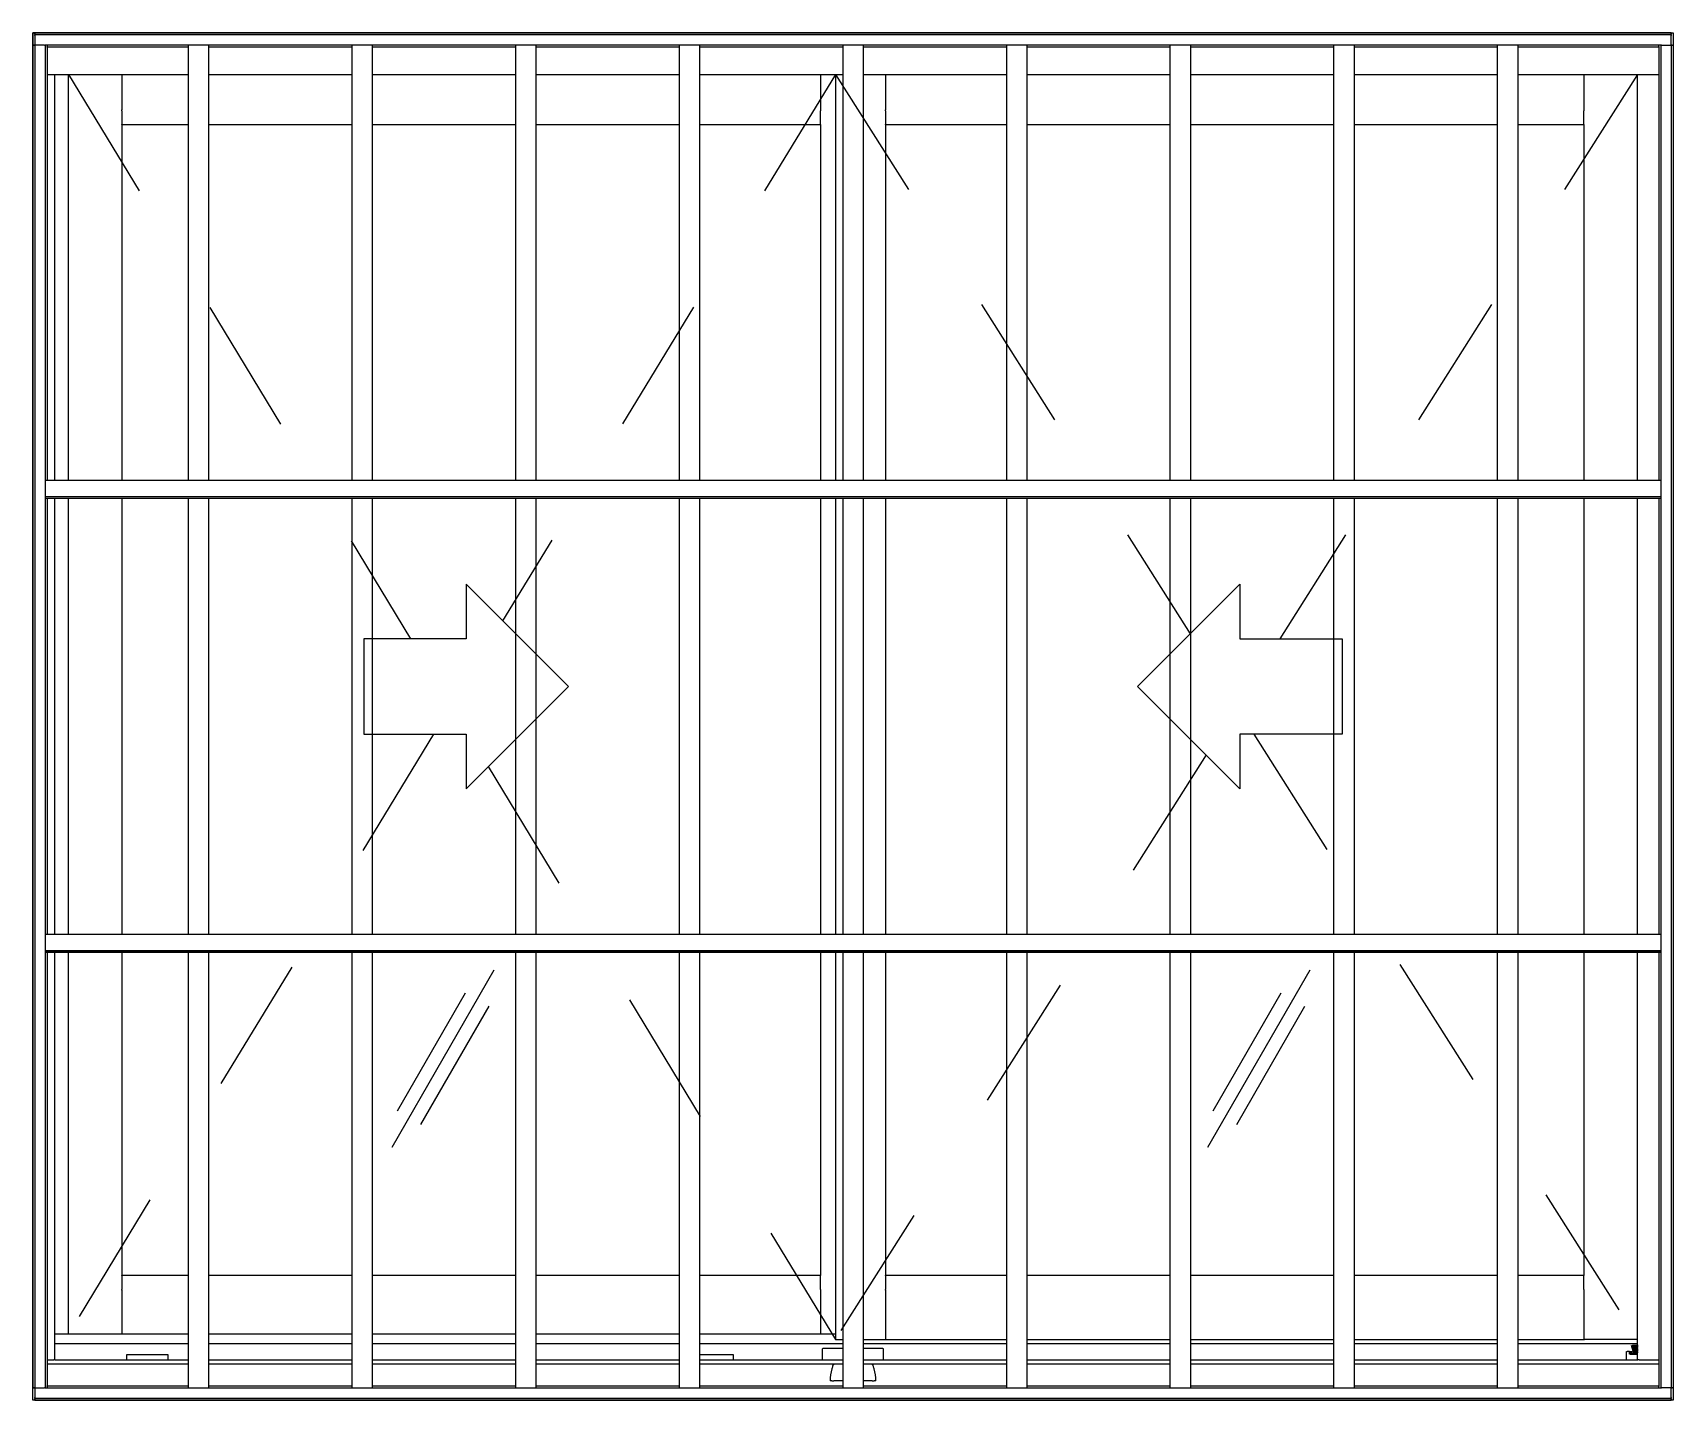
# Model space of a CAD drawing. Header units: millimetres. Extents: x 210.38 to 211.58, y 1053.96 to 1054.96.
import ezdxf

# ---------------------------------------------------------------- set-up
doc = ezdxf.new("R2010")
doc.units = ezdxf.units.MM
doc.header["$LTSCALE"] = 0.5
doc.linetypes.add('HIDDEN2', pattern=[0.1875, 0.125, -0.0625])
doc.layers.add('Gravia_Janelas', color=1, linetype='Continuous')
doc.layers.add('Gravia_Janelas_hidden2', color=1, linetype='HIDDEN2')

msp = doc.modelspace()

# ---------------------------------------------------------------- linework, layer by layer
at = {"layer": 'Gravia_Janelas'}
for p, q in [((211.5823, 1054.9594), (210.3808, 1054.9594)), ((210.3808, 1054.9594), (210.3808, 1053.9655)), ((210.3823, 1054.9593), (210.3823, 1054.9594)), ((210.3823, 1054.9593), (210.3823, 1054.9586)), ((211.5823, 1054.9594), (211.5823, 1054.9593)), ((211.5823, 1054.9586), (211.5823, 1054.9593)), ((210.3808, 1054.9503), (210.381, 1054.9503)), ((210.3816, 1054.9503), (210.381, 1054.9503)), ((210.3816, 1054.9503), (210.3819, 1054.9503)), ((210.3823, 1054.9503), (210.3819, 1054.9503)), ((210.3823, 1054.9583), (210.3823, 1054.9586)), ((210.3823, 1054.9583), (210.3823, 1054.9579)), ((210.3823, 1054.9575), (210.3823, 1054.9579)), ((211.5823, 1054.9579), (210.3823, 1054.9579)), ((210.3823, 1054.9575), (210.3823, 1054.9508)), ((210.3823, 1054.9503), (210.3823, 1054.9508)), ((210.3823, 1054.9503), (210.3823, 1053.9655)), ((210.3823, 1054.9503), (210.3827, 1054.9503)), ((210.3894, 1054.9503), (210.3827, 1054.9503)), ((210.3894, 1054.9503), (210.3899, 1054.9503)), ((211.5747, 1054.9503), (210.3899, 1054.9503)), ((210.3899, 1054.9503), (210.3899, 1053.9655)), ((210.3913, 1054.9503), (210.3913, 1054.9493)), ((210.3913, 1054.9489), (210.3913, 1054.9493)), ((210.4948, 1054.9489), (210.3913, 1054.9489)), ((210.3913, 1054.9489), (210.3913, 1054.6309)), ((210.4948, 1054.9503), (210.4948, 1054.6309)), ((210.5098, 1054.9503), (210.5098, 1054.6309)), ((210.6148, 1054.9489), (210.5098, 1054.9489)), ((210.6148, 1054.9503), (210.6148, 1054.6309)), ((210.6298, 1054.9503), (210.6298, 1054.6309)), ((210.7348, 1054.9489), (210.6298, 1054.9489)), ((210.7348, 1054.9503), (210.7348, 1054.6309)), ((210.7498, 1054.9503), (210.7498, 1054.6309)), ((210.8548, 1054.9489), (210.7498, 1054.9489)), ((210.8548, 1054.9503), (210.8548, 1054.6309)), ((210.8698, 1054.9503), (210.8698, 1054.6309)), ((210.9748, 1054.9489), (210.8698, 1054.9489)), ((210.9748, 1054.9503), (210.9748, 1054.6309)), ((210.9898, 1054.9503), (210.9898, 1054.6309)), ((211.0948, 1054.9489), (210.9898, 1054.9489)), ((211.0948, 1054.9503), (211.0948, 1054.6309)), ((211.1098, 1054.9503), (211.1098, 1054.6309)), ((211.2148, 1054.9489), (211.1098, 1054.9489)), ((211.2148, 1054.9503), (211.2148, 1054.6309)), ((211.2298, 1054.9503), (211.2298, 1054.6309)), ((211.3348, 1054.9489), (211.2298, 1054.9489)), ((211.3348, 1054.9503), (211.3348, 1054.6309)), ((211.3498, 1054.9503), (211.3498, 1054.6309)), ((211.4548, 1054.9489), (211.3498, 1054.9489)), ((211.4548, 1054.9503), (211.4548, 1054.6309)), ((211.4698, 1054.9503), (211.4698, 1054.6309)), ((211.5733, 1054.9489), (211.4698, 1054.9489)), ((211.5733, 1054.9493), (211.5733, 1054.9503)), ((211.5733, 1054.9493), (211.5733, 1054.9489)), ((211.5733, 1054.9489), (211.5733, 1054.6309)), ((211.5747, 1054.9503), (211.5747, 1053.9655)), ((211.5752, 1054.9503), (211.5747, 1054.9503)), ((211.5752, 1054.9503), (211.5819, 1054.9503)), ((211.5823, 1054.9503), (211.5819, 1054.9503)), ((211.5823, 1054.9586), (211.5823, 1054.9583)), ((211.5823, 1054.9579), (211.5823, 1054.9583)), ((211.5823, 1054.9579), (211.5823, 1054.9575)), ((211.5823, 1054.9508), (211.5823, 1054.9575)), ((211.5823, 1054.9508), (211.5823, 1054.9503)), ((211.5823, 1054.9503), (211.5823, 1053.9655)), ((211.5823, 1054.9503), (211.5828, 1054.9503)), ((211.5831, 1054.9503), (211.5828, 1054.9503)), ((211.5831, 1054.9503), (211.5837, 1054.9503)), ((211.5838, 1054.9503), (211.5837, 1054.9503)), ((211.5838, 1054.9503), (211.5838, 1053.9655)), ((210.3913, 1054.9289), (210.4948, 1054.9289)), ((210.3969, 1054.6309), (210.3969, 1054.9289)), ((210.4069, 1054.6309), (210.4069, 1054.9289)), ((210.4462, 1054.9289), (210.4462, 1054.9028)), ((210.5098, 1054.9289), (210.6148, 1054.9289)), ((210.6298, 1054.9289), (210.7348, 1054.9289)), ((210.7498, 1054.9289), (210.8548, 1054.9289)), ((210.8698, 1054.9289), (210.9748, 1054.9289)), ((210.9584, 1054.9289), (210.9584, 1054.9028)), ((210.9694, 1054.9289), (210.9694, 1054.6309)), ((210.9898, 1054.9289), (211.0948, 1054.9289)), ((211.0062, 1054.9289), (211.0062, 1054.9028)), ((211.1098, 1054.9289), (211.2148, 1054.9289)), ((211.2298, 1054.9289), (211.3348, 1054.9289)), ((211.3498, 1054.9289), (211.4548, 1054.9289)), ((211.4698, 1054.9289), (211.5733, 1054.9289)), ((211.5184, 1054.9289), (211.5184, 1054.9028)), ((211.5577, 1054.6309), (211.5577, 1054.9289)), ((210.4462, 1054.9021), (210.4462, 1054.9028)), ((210.4462, 1054.9021), (210.4462, 1054.8921)), ((210.9584, 1054.9028), (210.9584, 1054.9021)), ((210.9584, 1054.8921), (210.9584, 1054.9021)), ((211.0062, 1054.9021), (211.0062, 1054.9028)), ((211.0062, 1054.9021), (211.0062, 1054.8921)), ((211.5184, 1054.9028), (211.5184, 1054.9021)), ((211.5184, 1054.8921), (211.5184, 1054.9021)), ((210.4462, 1054.8918), (210.4462, 1054.8921)), ((210.4462, 1054.8918), (210.4462, 1054.6309)), ((210.4948, 1054.8918), (210.4462, 1054.8918)), ((210.6148, 1054.8918), (210.5098, 1054.8918)), ((210.7348, 1054.8918), (210.6298, 1054.8918)), ((210.8548, 1054.8918), (210.7498, 1054.8918)), ((210.9584, 1054.8918), (210.8698, 1054.8918)), ((210.9584, 1054.8921), (210.9584, 1054.8918)), ((210.9584, 1054.8918), (210.9584, 1054.6309)), ((211.0062, 1054.8918), (211.0062, 1054.8921)), ((211.0948, 1054.8918), (211.0062, 1054.8918)), ((211.0062, 1054.8918), (211.0062, 1054.6309)), ((211.2148, 1054.8918), (211.1098, 1054.8918)), ((211.3348, 1054.8918), (211.2298, 1054.8918)), ((211.4548, 1054.8918), (211.3498, 1054.8918)), ((211.5184, 1054.8918), (211.4698, 1054.8918)), ((211.5184, 1054.8921), (211.5184, 1054.8918)), ((211.5184, 1054.8918), (211.5184, 1054.6309)), ((211.5747, 1054.6309), (210.3899, 1054.6309)), ((211.5747, 1054.6189), (210.3899, 1054.6189)), ((211.5747, 1054.6189), (210.3899, 1054.6189)), ((211.5747, 1054.6177), (210.3899, 1054.6177)), ((210.3913, 1054.6177), (210.3913, 1054.2981)), ((210.3969, 1054.2981), (210.3969, 1054.6177)), ((210.4069, 1054.2981), (210.4069, 1054.6177)), ((210.4462, 1054.6177), (210.4462, 1054.2981)), ((210.4948, 1054.6177), (210.4948, 1054.2981)), ((210.5098, 1054.6177), (210.5098, 1054.2981)), ((210.6148, 1054.6177), (210.6148, 1054.2981)), ((210.6298, 1054.6177), (210.6298, 1054.2981)), ((210.7348, 1054.6177), (210.7348, 1054.2981)), ((210.7498, 1054.6177), (210.7498, 1054.2981)), ((210.8548, 1054.6177), (210.8548, 1054.2981)), ((210.8698, 1054.6177), (210.8698, 1054.2981)), ((210.9584, 1054.6177), (210.9584, 1054.2981)), ((210.9694, 1054.6177), (210.9694, 1054.2981)), ((210.9748, 1054.6177), (210.9748, 1054.2981)), ((210.9898, 1054.6177), (210.9898, 1054.2981)), ((211.0062, 1054.6177), (211.0062, 1054.2981)), ((211.0948, 1054.6177), (211.0948, 1054.2981)), ((211.1098, 1054.6177), (211.1098, 1054.2981)), ((211.2148, 1054.6177), (211.2148, 1054.2981)), ((211.2298, 1054.6177), (211.2298, 1054.2981)), ((211.3348, 1054.6177), (211.3348, 1054.2981)), ((211.3498, 1054.6177), (211.3498, 1054.2981)), ((211.4548, 1054.6177), (211.4548, 1054.2981)), ((211.4698, 1054.6177), (211.4698, 1054.2981)), ((211.5184, 1054.6177), (211.5184, 1054.2981)), ((211.5577, 1054.2981), (211.5577, 1054.6177)), ((211.5733, 1054.6177), (211.5733, 1054.2981)), ((211.5747, 1054.2981), (210.3899, 1054.2981)), ((211.5747, 1054.2861), (210.3899, 1054.2861)), ((210.3899, 1054.2861), (211.5747, 1054.2861)), ((210.3899, 1054.2849), (211.5747, 1054.2849)), ((210.3913, 1054.2849), (210.3913, 1053.9669)), ((210.3969, 1053.986), (210.3969, 1054.2849)), ((210.4069, 1054.005), (210.4069, 1054.2849)), ((210.4462, 1054.2849), (210.4462, 1054.0481)), ((210.4948, 1054.2849), (210.4948, 1053.9655)), ((210.5098, 1054.2849), (210.5098, 1053.9655)), ((210.6148, 1054.2849), (210.6148, 1053.9655)), ((210.6298, 1054.2849), (210.6298, 1053.9655)), ((210.7348, 1054.2849), (210.7348, 1053.9655)), ((210.7498, 1054.2849), (210.7498, 1053.9655)), ((210.8548, 1054.2849), (210.8548, 1053.9655)), ((210.8698, 1054.2849), (210.8698, 1053.9655)), ((210.9584, 1054.2849), (210.9584, 1054.0481)), ((210.9694, 1054.2849), (210.9694, 1054.001)), ((210.9748, 1054.2849), (210.9748, 1053.9655)), ((210.9898, 1054.2849), (210.9898, 1053.9655)), ((211.0062, 1054.2849), (211.0062, 1054.0481)), ((211.0948, 1054.2849), (211.0948, 1053.9655)), ((211.1098, 1054.2849), (211.1098, 1053.9655)), ((211.2148, 1054.2849), (211.2148, 1053.9655)), ((211.2298, 1054.2849), (211.2298, 1053.9655)), ((211.3348, 1054.2849), (211.3348, 1053.9655)), ((211.3498, 1054.2849), (211.3498, 1053.9655)), ((211.4548, 1054.2849), (211.4548, 1053.9655)), ((211.4698, 1054.2849), (211.4698, 1053.9655)), ((211.5184, 1054.2849), (211.5184, 1054.0481)), ((211.5577, 1053.986), (211.5577, 1054.2849)), ((211.5733, 1054.2849), (211.5733, 1053.9669)), ((210.6443, 1054.1421), (210.7193, 1054.272)), ((211.2426, 1054.1421), (211.3176, 1054.272)), ((210.6482, 1054.1687), (210.6982, 1054.2553)), ((211.2464, 1054.1687), (211.2964, 1054.2553)), ((210.6655, 1054.1587), (210.7155, 1054.2453)), ((211.2638, 1054.1587), (211.3138, 1054.2453)), ((210.4462, 1054.0478), (210.4462, 1054.0481)), ((210.4462, 1054.0481), (210.4948, 1054.0481)), ((210.4462, 1054.0478), (210.4462, 1054.0377)), ((210.5098, 1054.0481), (210.6148, 1054.0481)), ((210.6298, 1054.0481), (210.7348, 1054.0481)), ((210.7498, 1054.0481), (210.8548, 1054.0481)), ((210.8698, 1054.0481), (210.9584, 1054.0481)), ((210.9584, 1054.0481), (210.9584, 1054.0478)), ((210.9584, 1054.0377), (210.9584, 1054.0478)), ((211.0062, 1054.0478), (211.0062, 1054.0481)), ((211.0062, 1054.0481), (211.0948, 1054.0481)), ((211.0062, 1054.0478), (211.0062, 1054.0377)), ((211.1098, 1054.0481), (211.2148, 1054.0481)), ((211.2298, 1054.0481), (211.3348, 1054.0481)), ((211.3498, 1054.0481), (211.4548, 1054.0481)), ((211.4698, 1054.0481), (211.5184, 1054.0481)), ((211.5184, 1054.0481), (211.5184, 1054.0478)), ((211.5184, 1054.0377), (211.5184, 1054.0478)), ((210.4462, 1054.0371), (210.4462, 1054.0377)), ((210.4462, 1054.0371), (210.4462, 1054.005)), ((210.9584, 1054.0377), (210.9584, 1054.0371)), ((210.9584, 1054.0371), (210.9584, 1054.005)), ((211.0062, 1054.0371), (211.0062, 1054.0377)), ((211.0062, 1054.0371), (211.0062, 1054.001)), ((211.5184, 1054.0377), (211.5184, 1054.0371)), ((211.5184, 1054.0371), (211.5184, 1054.001)), ((210.3969, 1054.005), (210.4948, 1054.005)), ((210.3969, 1053.998), (210.4948, 1053.998)), ((210.5098, 1054.005), (210.6148, 1054.005)), ((210.5098, 1053.998), (210.6148, 1053.998)), ((210.6298, 1054.005), (210.7348, 1054.005)), ((210.6298, 1053.998), (210.7348, 1053.998)), ((210.7498, 1054.005), (210.8548, 1054.005)), ((210.7498, 1053.998), (210.8548, 1053.998)), ((210.8698, 1054.005), (210.9694, 1054.005)), ((210.8698, 1053.998), (210.9748, 1053.998)), ((210.9694, 1054.001), (210.9748, 1054.001)), ((210.9898, 1054.001), (211.0059, 1054.001)), ((210.9898, 1053.998), (211.0948, 1053.998)), ((211.0062, 1054.001), (211.0059, 1054.001)), ((211.0062, 1054.001), (211.0948, 1054.001)), ((211.1098, 1054.001), (211.2148, 1054.001)), ((211.1098, 1053.998), (211.2148, 1053.998)), ((211.2298, 1054.001), (211.3348, 1054.001)), ((211.2298, 1053.998), (211.3348, 1053.998)), ((211.3498, 1054.001), (211.4548, 1054.001)), ((211.3498, 1053.998), (211.4548, 1053.998)), ((211.4698, 1054.001), (211.5184, 1054.001)), ((211.4698, 1053.998), (211.5577, 1053.998)), ((211.5184, 1054.001), (211.5187, 1054.001)), ((211.5577, 1054.001), (211.5187, 1054.001)), ((211.5549, 1053.9906), (211.5533, 1053.9964)), ((211.5533, 1053.9964), (211.5549, 1053.9906)), ((211.555, 1053.9906), (211.5535, 1053.9965)), ((211.5535, 1053.9965), (211.555, 1053.9906)), ((211.5551, 1053.9906), (211.5537, 1053.9966)), ((211.5537, 1053.9966), (211.5551, 1053.9906)), ((211.5552, 1053.9906), (211.5539, 1053.9967)), ((211.5539, 1053.9967), (211.5552, 1053.9906)), ((211.5553, 1053.9906), (211.5541, 1053.9968)), ((211.5541, 1053.9968), (211.5553, 1053.9906)), ((211.5554, 1053.9906), (211.5543, 1053.9968)), ((211.5543, 1053.9968), (211.5554, 1053.9906)), ((211.5555, 1053.9906), (211.5546, 1053.9969)), ((211.5546, 1053.9969), (211.5555, 1053.9906)), ((211.5556, 1053.9906), (211.5548, 1053.9969)), ((211.5548, 1053.9969), (211.5556, 1053.9906)), ((211.5557, 1053.9906), (211.555, 1053.997)), ((211.555, 1053.997), (211.5557, 1053.9906)), ((211.5558, 1053.9906), (211.5553, 1053.997)), ((211.5553, 1053.997), (211.5558, 1053.9906)), ((211.5559, 1053.9906), (211.5555, 1053.997)), ((211.5555, 1053.997), (211.5559, 1053.9906)), ((211.556, 1053.9906), (211.5557, 1053.9971)), ((211.5557, 1053.9971), (211.556, 1053.9906)), ((211.5561, 1053.9906), (211.556, 1053.9971)), ((211.556, 1053.9971), (211.5561, 1053.9906)), ((211.5562, 1053.9906), (211.5562, 1053.9971)), ((211.5562, 1053.9971), (211.5562, 1053.9906)), ((211.5563, 1053.9906), (211.5564, 1053.9971)), ((211.5564, 1053.9971), (211.5563, 1053.9906)), ((211.5564, 1053.9906), (211.5567, 1053.9971)), ((211.5567, 1053.9971), (211.5564, 1053.9906)), ((211.5565, 1053.9906), (211.5569, 1053.997)), ((211.5569, 1053.997), (211.5565, 1053.9906)), ((211.5566, 1053.9906), (211.5571, 1053.997)), ((211.5571, 1053.997), (211.5566, 1053.9906)), ((211.5567, 1053.9906), (211.5574, 1053.997)), ((211.5574, 1053.997), (211.5567, 1053.9906)), ((211.5568, 1053.9906), (211.5576, 1053.9969)), ((211.5576, 1053.9969), (211.5568, 1053.9906)), ((210.3913, 1053.986), (210.3963, 1053.986)), ((210.3969, 1053.986), (210.3963, 1053.986)), ((210.3969, 1053.986), (210.4948, 1053.986)), ((210.4499, 1053.9864), (210.4499, 1053.99)), ((210.4499, 1053.99), (210.4799, 1053.99)), ((210.4499, 1053.986), (210.4499, 1053.9864)), ((210.4799, 1053.99), (210.4799, 1053.9864)), ((210.4799, 1053.9864), (210.4799, 1053.986)), ((210.5098, 1053.986), (210.6148, 1053.986)), ((210.6298, 1053.986), (210.7348, 1053.986)), ((210.7498, 1053.986), (210.8548, 1053.986)), ((210.8698, 1053.99), (210.8944, 1053.99)), ((210.8698, 1053.986), (210.9748, 1053.986)), ((210.8944, 1053.99), (210.8944, 1053.9864)), ((210.8944, 1053.9864), (210.8944, 1053.986)), ((210.9598, 1053.9937), (210.9598, 1053.986)), ((210.9748, 1053.9942), (210.9603, 1053.9942)), ((211.0043, 1053.9942), (210.9898, 1053.9942)), ((210.9898, 1053.986), (211.0948, 1053.986)), ((211.0048, 1053.986), (211.0048, 1053.9937)), ((211.1098, 1053.986), (211.2148, 1053.986)), ((211.2298, 1053.986), (211.3348, 1053.986)), ((211.3498, 1053.986), (211.4548, 1053.986)), ((211.4698, 1053.986), (211.5579, 1053.986)), ((211.5496, 1053.992), (211.5501, 1053.992)), ((211.5496, 1053.986), (211.5496, 1053.992)), ((211.5519, 1053.992), (211.5501, 1053.992)), ((211.5519, 1053.9901), (211.5519, 1053.992)), ((211.5519, 1053.992), (211.5536, 1053.992)), ((211.5536, 1053.9913), (211.5519, 1053.9913)), ((211.5577, 1053.9901), (211.5519, 1053.9901)), ((211.5522, 1053.9906), (211.5522, 1053.9901)), ((211.5522, 1053.9906), (211.5549, 1053.9906)), ((211.5522, 1053.9901), (211.5577, 1053.9901)), ((211.5536, 1053.992), (211.5536, 1053.9913)), ((211.5549, 1053.9906), (211.555, 1053.9906)), ((211.555, 1053.9906), (211.5551, 1053.9906)), ((211.5551, 1053.9906), (211.5552, 1053.9906)), ((211.5552, 1053.9906), (211.5553, 1053.9906)), ((211.5553, 1053.9906), (211.5554, 1053.9906)), ((211.5554, 1053.9906), (211.5555, 1053.9906)), ((211.5555, 1053.9906), (211.5556, 1053.9906)), ((211.5556, 1053.9906), (211.5557, 1053.9906)), ((211.5557, 1053.9906), (211.5558, 1053.9906)), ((211.5558, 1053.9906), (211.5559, 1053.9906)), ((211.5559, 1053.9906), (211.556, 1053.9906)), ((211.556, 1053.9906), (211.5561, 1053.9906)), ((211.5561, 1053.9906), (211.5562, 1053.9906)), ((211.5562, 1053.9906), (211.5563, 1053.9906)), ((211.5563, 1053.9906), (211.5564, 1053.9906)), ((211.5564, 1053.9906), (211.5565, 1053.9906)), ((211.5565, 1053.9906), (211.5566, 1053.9906)), ((211.5566, 1053.9906), (211.5567, 1053.9906)), ((211.5567, 1053.9906), (211.5568, 1053.9906)), ((211.5568, 1053.9906), (211.5569, 1053.9906)), ((211.5569, 1053.9906), (211.5577, 1053.9963)), ((211.5577, 1053.9963), (211.5569, 1053.9906)), ((211.5569, 1053.9906), (211.557, 1053.9906)), ((211.557, 1053.9906), (211.5577, 1053.995)), ((211.5577, 1053.995), (211.557, 1053.9906)), ((211.557, 1053.9906), (211.5571, 1053.9906)), ((211.5571, 1053.9906), (211.5577, 1053.994)), ((211.5577, 1053.994), (211.5571, 1053.9906)), ((211.5571, 1053.9906), (211.5572, 1053.9906)), ((211.5572, 1053.9906), (211.5577, 1053.9932)), ((211.5577, 1053.9931), (211.5572, 1053.9906)), ((211.5572, 1053.9906), (211.5573, 1053.9906)), ((211.5573, 1053.9906), (211.5577, 1053.9925)), ((211.5577, 1053.9925), (211.5573, 1053.9906)), ((211.5573, 1053.9906), (211.5574, 1053.9906)), ((211.5574, 1053.9906), (211.5577, 1053.992)), ((211.5577, 1053.9919), (211.5574, 1053.9906)), ((211.5574, 1053.9906), (211.5575, 1053.9906)), ((211.5575, 1053.9906), (211.5577, 1053.9915)), ((211.5577, 1053.9914), (211.5575, 1053.9906)), ((211.5575, 1053.9906), (211.5577, 1053.9906)), ((211.5589, 1053.986), (211.5579, 1053.986)), ((211.5589, 1053.986), (211.5733, 1053.986)), ((210.3913, 1053.983), (210.4948, 1053.983)), ((210.5098, 1053.983), (210.6148, 1053.983)), ((210.6298, 1053.983), (210.7348, 1053.983)), ((210.7498, 1053.983), (210.8548, 1053.983)), ((210.8698, 1053.983), (210.9748, 1053.983)), ((210.9898, 1053.983), (211.0948, 1053.983)), ((211.1098, 1053.983), (211.2148, 1053.983)), ((211.2298, 1053.983), (211.3348, 1053.983)), ((211.3498, 1053.983), (211.4548, 1053.983)), ((211.4698, 1053.983), (211.5733, 1053.983)), ((210.381, 1053.9655), (210.3808, 1053.9655)), ((210.381, 1053.9655), (210.3816, 1053.9655)), ((210.3819, 1053.9655), (210.3816, 1053.9655)), ((210.3819, 1053.9655), (210.3823, 1053.9655)), ((210.3823, 1053.965), (210.3823, 1053.9655)), ((210.3827, 1053.9655), (210.3823, 1053.9655)), ((210.3823, 1053.965), (210.3823, 1053.9583)), ((210.3827, 1053.9655), (210.3894, 1053.9655)), ((210.3899, 1053.9655), (210.3894, 1053.9655)), ((210.3899, 1053.9655), (211.5747, 1053.9655)), ((210.3913, 1053.967), (210.4948, 1053.967)), ((210.3913, 1053.9669), (210.4948, 1053.9669)), ((210.3913, 1053.9665), (210.3913, 1053.9669)), ((210.3913, 1053.9665), (210.3913, 1053.9655)), ((210.5098, 1053.967), (210.6148, 1053.967)), ((210.5098, 1053.9669), (210.6148, 1053.9669)), ((210.6298, 1053.967), (210.7348, 1053.967)), ((210.6298, 1053.9669), (210.7348, 1053.9669)), ((210.7498, 1053.967), (210.8548, 1053.967)), ((210.7498, 1053.9669), (210.8548, 1053.9669)), ((210.8698, 1053.967), (210.9748, 1053.967)), ((210.8698, 1053.9669), (210.9748, 1053.9669)), ((210.9669, 1053.9705), (210.9656, 1053.9705)), ((210.9669, 1053.9705), (210.9682, 1053.9705)), ((210.9748, 1053.9705), (210.9682, 1053.9705)), ((210.9965, 1053.9705), (210.9898, 1053.9705)), ((210.9898, 1053.967), (211.0948, 1053.967)), ((210.9898, 1053.9669), (211.0948, 1053.9669)), ((210.9965, 1053.9705), (210.9978, 1053.9705)), ((210.9991, 1053.9705), (210.9978, 1053.9705)), ((211.1098, 1053.967), (211.2148, 1053.967)), ((211.1098, 1053.9669), (211.2148, 1053.9669)), ((211.2298, 1053.967), (211.3348, 1053.967)), ((211.2298, 1053.9669), (211.3348, 1053.9669)), ((211.3498, 1053.967), (211.4548, 1053.967)), ((211.3498, 1053.9669), (211.4548, 1053.9669)), ((211.4698, 1053.967), (211.5733, 1053.967)), ((211.4698, 1053.9669), (211.5733, 1053.9669)), ((211.5733, 1053.9669), (211.5733, 1053.9665)), ((211.5733, 1053.9655), (211.5733, 1053.9665)), ((211.5747, 1053.9655), (211.5752, 1053.9655)), ((211.5819, 1053.9655), (211.5752, 1053.9655)), ((211.5819, 1053.9655), (211.5823, 1053.9655)), ((211.5823, 1053.9655), (211.5823, 1053.965)), ((211.5828, 1053.9655), (211.5823, 1053.9655)), ((211.5823, 1053.9583), (211.5823, 1053.965)), ((211.5828, 1053.9655), (211.5831, 1053.9655)), ((211.5837, 1053.9655), (211.5831, 1053.9655)), ((211.5837, 1053.9655), (211.5838, 1053.9655)), ((210.3823, 1053.9579), (210.3823, 1053.9583)), ((210.3823, 1053.9579), (211.5823, 1053.9579)), ((210.3823, 1053.9579), (210.3823, 1053.9575)), ((210.3823, 1053.9572), (210.3823, 1053.9575)), ((210.3823, 1053.9572), (210.3823, 1053.9565)), ((210.3823, 1053.9564), (210.3823, 1053.9565)), ((210.3823, 1053.9564), (211.5823, 1053.9564)), ((211.5823, 1053.9583), (211.5823, 1053.9579)), ((211.5823, 1053.9575), (211.5823, 1053.9579)), ((211.5823, 1053.9575), (211.5823, 1053.9572)), ((211.5823, 1053.9565), (211.5823, 1053.9572)), ((211.5823, 1053.9565), (211.5823, 1053.9564))]:
    msp.add_line(p, q, dxfattribs=at)
at = {"layer": 'Gravia_Janelas', "color": 2}
msp.add_lwpolyline([(210.3808, 1054.9594), (211.5838, 1054.9594), (211.5838, 1053.9564), (210.3808, 1053.9564)], close=True, dxfattribs=at)
at = {"layer": 'Gravia_Janelas'}
for points in [[(210.7736, 1054.4799), (210.6986, 1054.5549), (210.6986, 1054.5149), (210.6236, 1054.5149), (210.6236, 1054.4449), (210.6986, 1054.4449), (210.6986, 1054.4049), (210.7736, 1054.4799)], [(211.1911, 1054.4799), (211.2661, 1054.5549), (211.2661, 1054.5149), (211.3411, 1054.5149), (211.3411, 1054.4449), (211.2661, 1054.4449), (211.2661, 1054.4049), (211.1911, 1054.4799)]]:
    msp.add_lwpolyline(points, close=True, dxfattribs=at)
for points in [[(210.9676, 1053.9816), (210.9676, 1053.9816), (210.9676, 1053.9817), (210.9676, 1053.9817), (210.9676, 1053.9817), (210.9676, 1053.9817), (210.9676, 1053.9817), (210.9676, 1053.9817), (210.9676, 1053.9817), (210.9676, 1053.9817), (210.9676, 1053.9817), (210.9676, 1053.9817), (210.9676, 1053.9818), (210.9676, 1053.9818), (210.9677, 1053.9818), (210.9677, 1053.9818), (210.9677, 1053.9818), (210.9677, 1053.9818), (210.9677, 1053.9818), (210.9677, 1053.9818), (210.9677, 1053.9818), (210.9677, 1053.9818), (210.9677, 1053.9819), (210.9677, 1053.9819), (210.9677, 1053.9819)], [(210.9677, 1053.9819), (210.9677, 1053.9819), (210.9677, 1053.982), (210.9678, 1053.9821), (210.9678, 1053.9821), (210.9678, 1053.9822), (210.9679, 1053.9823), (210.9679, 1053.9823), (210.9679, 1053.9824), (210.968, 1053.9824), (210.968, 1053.9825), (210.9681, 1053.9825), (210.9681, 1053.9826), (210.9681, 1053.9826), (210.9682, 1053.9827), (210.9682, 1053.9827), (210.9683, 1053.9828), (210.9683, 1053.9828), (210.9683, 1053.9828), (210.9684, 1053.9829), (210.9684, 1053.9829), (210.9685, 1053.9829), (210.9685, 1053.983), (210.9686, 1053.983), (210.9686, 1053.983)], [(210.9961, 1053.983), (210.9961, 1053.983), (210.9962, 1053.983), (210.9962, 1053.9829), (210.9963, 1053.9829), (210.9963, 1053.9829), (210.9963, 1053.9828), (210.9964, 1053.9828), (210.9964, 1053.9828), (210.9965, 1053.9827), (210.9965, 1053.9827), (210.9965, 1053.9826), (210.9966, 1053.9826), (210.9966, 1053.9825), (210.9967, 1053.9825), (210.9967, 1053.9824), (210.9967, 1053.9824), (210.9968, 1053.9823), (210.9968, 1053.9823), (210.9968, 1053.9822), (210.9969, 1053.9821), (210.9969, 1053.9821), (210.9969, 1053.982), (210.997, 1053.9819), (210.997, 1053.9819)], [(210.997, 1053.9819), (210.997, 1053.9819), (210.997, 1053.9819), (210.997, 1053.9818), (210.997, 1053.9818), (210.997, 1053.9818), (210.997, 1053.9818), (210.997, 1053.9818), (210.997, 1053.9818), (210.997, 1053.9818), (210.997, 1053.9818), (210.997, 1053.9818), (210.997, 1053.9818), (210.997, 1053.9817), (210.9971, 1053.9817), (210.9971, 1053.9817), (210.9971, 1053.9817), (210.9971, 1053.9817), (210.9971, 1053.9817), (210.9971, 1053.9817), (210.9971, 1053.9817), (210.9971, 1053.9817), (210.9971, 1053.9817), (210.9971, 1053.9816), (210.9971, 1053.9816)]]:
    msp.add_lwpolyline(points, dxfattribs=at)
for centre, radius, start, end in [((211.5562, 1053.9901), 0.007, 114.7774, 114.8052), ((211.5562, 1053.9901), 0.007, 112.9175, 112.9448), ((211.5562, 1053.9901), 0.007, 111.0622, 111.0732), ((211.5562, 1053.9901), 0.007, 109.1808, 109.2072), ((211.5562, 1053.9901), 0.007, 107.2901, 107.3161), ((211.5562, 1053.9901), 0.007, 105.391, 105.4167), ((211.5562, 1053.9901), 0.007, 103.4844, 103.5098), ((211.5562, 1053.9901), 0.007, 101.5714, 101.5965), ((211.5562, 1053.9901), 0.007, 99.6527, 99.6777), ((211.5562, 1053.9901), 0.007, 97.7294, 97.7542), ((211.5562, 1053.9901), 0.007, 95.8024, 95.827), ((211.5562, 1053.9901), 0.007, 93.8726, 93.8971), ((211.5562, 1053.9901), 0.007, 91.941, 91.9654), ((211.5562, 1053.9901), 0.007, 89.9673, 90.0327), ((211.5562, 1053.9901), 0.007, 88.0346, 88.059), ((211.5562, 1053.9901), 0.007, 86.1029, 86.1274), ((211.5562, 1053.9901), 0.007, 84.173, 84.1976), ((211.5562, 1053.9901), 0.007, 82.2458, 82.2706), ((211.5562, 1053.9901), 0.007, 80.3223, 80.3473), ((211.5562, 1053.9901), 0.007, 78.4035, 78.4286), ((210.9603, 1053.9937), 0.0005, 90, 180), ((211.0043, 1053.9937), 0.0005, 0, 90), ((210.9976, 1053.9705), 0.032, 163.6817, 180), ((210.9976, 1053.9705), 0.032, 159.6191, 163.6817), ((210.9671, 1053.9705), 0.032, 16.3183, 20.3809), ((210.9671, 1053.9705), 0.032, 0, 16.3183)]:
    msp.add_arc(centre, radius, start, end, dxfattribs=at)
at = {"layer": 'Gravia_Janelas_hidden2'}
for p, q in [((210.4069, 1054.9289), (210.6579, 1054.5149)), ((210.9694, 1054.9289), (210.7254, 1054.5281)), ((210.9694, 1054.9289), (211.2297, 1054.5185)), ((211.5577, 1054.9289), (211.2953, 1054.5149)), ((210.6748, 1054.4449), (210.4069, 1054.005)), ((211.2763, 1054.4449), (211.5577, 1054.001)), ((211.2413, 1054.4297), (210.9694, 1054.001)), ((210.7148, 1054.4211), (210.9694, 1054.001))]:
    msp.add_line(p, q, dxfattribs=at)

doc.saveas('drawing.dxf')
